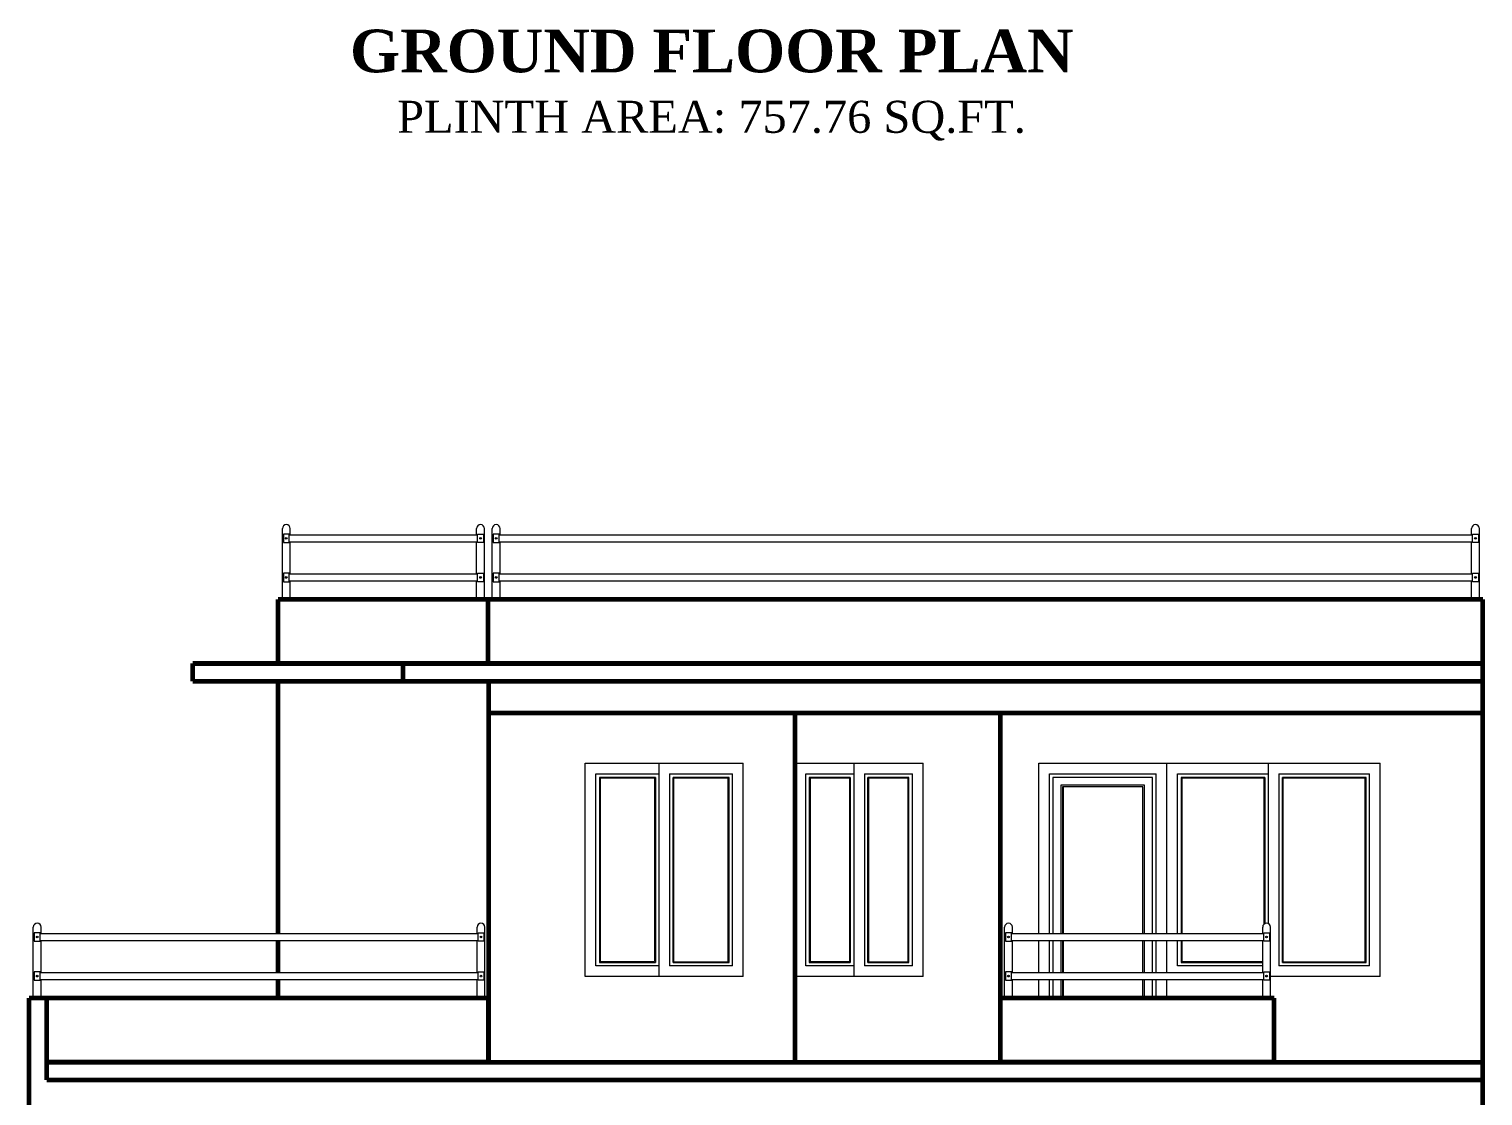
# Model space of a CAD drawing. Header units: inches. Extents: x 2681 to 17714, y 9074 to 11852.
# Drawn here: x 2975.1 to 3383.7, y 10355.1 to 10654.9 of the extents above; entities that cross this region are included whole.
import ezdxf

# ---------------------------------------------------------------- set-up
doc = ezdxf.new("R2010")
doc.units = ezdxf.units.IN
doc.header["$MEASUREMENT"] = 0
for name, color, linetype, lineweight in [('ns_DOOR', 31, 'Continuous', 15), ('ns_RAILING', 191, 'Continuous', 15), ('ns_TEXT', 7, 'Continuous', 13), ('ns_WALL', 21, 'Continuous', 60), ('ns_WINDOW', 151, 'Continuous', 15)]:
    doc.layers.add(name, color=color, linetype=linetype, lineweight=lineweight)
doc.styles.get("Standard").update_dxf_attribs({"font": 'arial.ttf'})

msp = doc.modelspace()

# ---------------------------------------------------------------- linework, layer by layer
at = {"layer": 'Defpoints'}
msp.add_line((3104.21, 10471.64), (3080.21, 10471.64), dxfattribs=at)
at = {"layer": 'ns_DOOR'}
for p, q in [((3258.89, 10400.79), (3258.89, 10448.64)), ((3258.89, 10448.64), (3294.89, 10448.64)), ((3261.89, 10400.79), (3261.89, 10445.64)), ((3261.89, 10445.64), (3291.89, 10445.64)), ((3291.89, 10400.79), (3291.89, 10445.64)), ((3294.89, 10400.79), (3294.89, 10448.64)), ((3290.89, 10444.64), (3262.89, 10444.64)), ((3262.89, 10444.64), (3262.89, 10400.79)), ((3288.65, 10442.4), (3265.12, 10442.4)), ((3265.12, 10442.4), (3265.12, 10400.79)), ((3288.18, 10441.93), (3265.59, 10441.93)), ((3265.59, 10441.93), (3265.59, 10400.79)), ((3265.71, 10441.81), (3265.71, 10400.79)), ((3288.18, 10400.79), (3288.18, 10441.93)), ((3288.65, 10400.79), (3288.65, 10442.4)), ((3290.89, 10400.79), (3290.89, 10444.64)), ((3265.12, 10440.82), (3265.12, 10418.58)), ((3258.89, 10389.81), (3258.89, 10398.79)), ((3261.89, 10389.81), (3261.89, 10398.79)), ((3262.89, 10398.79), (3262.89, 10389.81)), ((3265.12, 10398.79), (3265.12, 10389.81)), ((3265.59, 10398.79), (3265.59, 10389.81)), ((3265.71, 10398.79), (3265.71, 10389.81)), ((3288.18, 10389.81), (3288.18, 10398.79)), ((3288.65, 10389.81), (3288.65, 10398.79)), ((3290.89, 10389.81), (3290.89, 10398.79)), ((3291.89, 10389.81), (3291.89, 10398.79)), ((3294.89, 10389.81), (3294.89, 10398.79)), ((3258.89, 10382.64), (3258.89, 10387.81)), ((3261.89, 10382.64), (3261.89, 10387.81)), ((3262.89, 10387.81), (3262.89, 10382.64)), ((3265.12, 10387.81), (3265.12, 10382.64)), ((3265.59, 10387.81), (3265.59, 10382.64)), ((3265.71, 10387.81), (3265.71, 10382.64)), ((3288.18, 10382.64), (3288.18, 10387.81)), ((3288.65, 10382.64), (3288.65, 10387.81)), ((3290.89, 10382.64), (3290.89, 10387.81)), ((3291.89, 10382.64), (3291.89, 10387.81)), ((3294.89, 10382.64), (3294.89, 10387.81))]:
    msp.add_line(p, q, dxfattribs=at)
at = {"layer": 'ns_RAILING'}
for p, q in [((3046.28, 10494.64), (3046.28, 10514.54)), ((3048.48, 10512.79), (3048.48, 10514.54)), ((3100.89, 10512.79), (3100.89, 10514.54)), ((3103.09, 10494.64), (3103.09, 10514.54)), ((3105.28, 10494.64), (3105.28, 10514.54)), ((3107.48, 10512.79), (3107.48, 10514.54)), ((3380.54, 10512.79), (3380.54, 10514.54)), ((3382.74, 10494.64), (3382.74, 10514.54)), ((3048.21, 10512.79), (3101.16, 10512.79)), ((3048.21, 10510.79), (3101.16, 10510.79)), ((3048.48, 10501.81), (3048.48, 10510.79)), ((3100.89, 10501.81), (3100.89, 10510.79)), ((3107.21, 10512.79), (3380.81, 10512.79)), ((3107.21, 10510.79), (3380.81, 10510.79)), ((3107.48, 10501.81), (3107.48, 10510.79)), ((3380.54, 10501.81), (3380.54, 10510.79)), ((3048.21, 10501.81), (3101.16, 10501.81)), ((3048.21, 10499.81), (3101.16, 10499.81)), ((3048.48, 10494.64), (3048.48, 10499.81)), ((3100.89, 10494.64), (3100.89, 10499.81)), ((3107.21, 10501.81), (3380.81, 10501.81)), ((3107.21, 10499.81), (3380.81, 10499.81)), ((3107.48, 10494.64), (3107.48, 10499.81)), ((3380.54, 10494.64), (3380.54, 10499.81)), ((2976.28, 10382.64), (2976.28, 10402.54)), ((2978.21, 10400.79), (3101.28, 10400.79)), ((2978.48, 10400.79), (2978.48, 10402.54)), ((3101.01, 10400.79), (3101.01, 10402.54)), ((3103.21, 10382.64), (3103.21, 10402.54)), ((3249.28, 10382.64), (3249.28, 10402.54)), ((3251.21, 10400.79), (3322.11, 10400.79)), ((3251.48, 10400.79), (3251.48, 10402.54)), ((3321.83, 10400.79), (3321.83, 10402.54)), ((3324.03, 10382.64), (3324.03, 10402.54)), ((2978.21, 10398.79), (3101.28, 10398.79)), ((2978.48, 10389.81), (2978.48, 10398.79)), ((3101.01, 10389.81), (3101.01, 10398.79)), ((3251.21, 10398.79), (3322.11, 10398.79)), ((3251.48, 10389.81), (3251.48, 10398.79)), ((3321.83, 10389.81), (3321.83, 10398.79)), ((2978.21, 10389.81), (3101.28, 10389.81)), ((3251.21, 10389.81), (3322.11, 10389.81)), ((2978.21, 10387.81), (3101.28, 10387.81)), ((2978.48, 10382.64), (2978.48, 10387.81)), ((3101.01, 10382.64), (3101.01, 10387.81)), ((3251.21, 10387.81), (3322.11, 10387.81)), ((3251.48, 10382.64), (3251.48, 10387.81)), ((3321.83, 10382.64), (3321.83, 10387.81))]:
    msp.add_line(p, q, dxfattribs=at)
for points in [[(3047.38, 10512.99), (3046.56, 10512.99), (3046.56, 10510.59), (3047.38, 10510.59)], [(3047.38, 10510.59), (3048.21, 10510.59), (3048.21, 10512.99), (3047.38, 10512.99)], [(3101.99, 10510.59), (3101.16, 10510.59), (3101.16, 10512.99), (3101.99, 10512.99)], [(3101.99, 10512.99), (3102.81, 10512.99), (3102.81, 10510.59), (3101.99, 10510.59)], [(3106.38, 10512.99), (3105.56, 10512.99), (3105.56, 10510.59), (3106.38, 10510.59)], [(3106.38, 10510.59), (3107.21, 10510.59), (3107.21, 10512.99), (3106.38, 10512.99)], [(3381.64, 10510.59), (3380.81, 10510.59), (3380.81, 10512.99), (3381.64, 10512.99)], [(3381.64, 10512.99), (3382.46, 10512.99), (3382.46, 10510.59), (3381.64, 10510.59)], [(3047.38, 10502.01), (3046.56, 10502.01), (3046.56, 10499.61), (3047.38, 10499.61)], [(3047.38, 10499.61), (3048.21, 10499.61), (3048.21, 10502.01), (3047.38, 10502.01)], [(3101.99, 10499.61), (3101.16, 10499.61), (3101.16, 10502.01), (3101.99, 10502.01)], [(3101.99, 10502.01), (3102.81, 10502.01), (3102.81, 10499.61), (3101.99, 10499.61)], [(3106.38, 10502.01), (3105.56, 10502.01), (3105.56, 10499.61), (3106.38, 10499.61)], [(3106.38, 10499.61), (3107.21, 10499.61), (3107.21, 10502.01), (3106.38, 10502.01)], [(3381.64, 10499.61), (3380.81, 10499.61), (3380.81, 10502.01), (3381.64, 10502.01)], [(3381.64, 10502.01), (3382.46, 10502.01), (3382.46, 10499.61), (3381.64, 10499.61)], [(2977.38, 10400.99), (2976.56, 10400.99), (2976.56, 10398.59), (2977.38, 10398.59)], [(2977.38, 10398.59), (2978.21, 10398.59), (2978.21, 10400.99), (2977.38, 10400.99)], [(3102.11, 10398.59), (3101.28, 10398.59), (3101.28, 10400.99), (3102.11, 10400.99)], [(3102.11, 10400.99), (3102.93, 10400.99), (3102.93, 10398.59), (3102.11, 10398.59)], [(3250.38, 10400.99), (3249.56, 10400.99), (3249.56, 10398.59), (3250.38, 10398.59)], [(3250.38, 10398.59), (3251.21, 10398.59), (3251.21, 10400.99), (3250.38, 10400.99)], [(3322.93, 10398.59), (3322.11, 10398.59), (3322.11, 10400.99), (3322.93, 10400.99)], [(3322.93, 10400.99), (3323.75, 10400.99), (3323.75, 10398.59), (3322.93, 10398.59)], [(2977.38, 10390.01), (2976.56, 10390.01), (2976.56, 10387.61), (2977.38, 10387.61)], [(2977.38, 10387.61), (2978.21, 10387.61), (2978.21, 10390.01), (2977.38, 10390.01)], [(3102.11, 10387.61), (3101.28, 10387.61), (3101.28, 10390.01), (3102.11, 10390.01)], [(3102.11, 10390.01), (3102.93, 10390.01), (3102.93, 10387.61), (3102.11, 10387.61)], [(3250.38, 10390.01), (3249.56, 10390.01), (3249.56, 10387.61), (3250.38, 10387.61)], [(3250.38, 10387.61), (3251.21, 10387.61), (3251.21, 10390.01), (3250.38, 10390.01)], [(3322.93, 10387.61), (3322.11, 10387.61), (3322.11, 10390.01), (3322.93, 10390.01)], [(3322.93, 10390.01), (3323.75, 10390.01), (3323.75, 10387.61), (3322.93, 10387.61)]]:
    msp.add_lwpolyline(points, dxfattribs=at)
for centre in [(3047.38, 10511.79), (3101.99, 10511.79), (3106.38, 10511.79), (3381.64, 10511.79), (3047.38, 10500.81), (3101.99, 10500.81), (3106.38, 10500.81), (3381.64, 10500.81), (2977.38, 10399.79), (3102.11, 10399.79), (3250.38, 10399.79), (3322.93, 10399.79), (2977.38, 10388.81), (3102.11, 10388.81), (3250.38, 10388.81), (3322.93, 10388.81)]:
    msp.add_circle(centre, 0.25, dxfattribs=at)
for centre, start in [((3047.38, 10514.54), 360), ((3101.99, 10514.54), 0), ((3106.38, 10514.54), 360), ((3381.64, 10514.54), 0), ((2977.38, 10402.54), 360), ((3102.11, 10402.54), 0), ((3250.38, 10402.54), 360), ((3322.93, 10402.54), 0)]:
    msp.add_arc(centre, 1.1, start, 180, dxfattribs=at)
at = {"layer": 'ns_WALL'}
for p, q in [((3045.09, 10476.64), (3045.09, 10494.64)), ((3045.09, 10476.64), (3045.09, 10494.64)), ((3104.09, 10494.64), (3045.09, 10494.64)), ((3104.09, 10476.64), (3104.09, 10494.64)), ((3104.09, 10476.64), (3104.09, 10494.64)), ((3383.74, 10494.64), (3104.09, 10494.64)), ((3104.09, 10476.64), (3104.09, 10494.64)), ((3383.74, 10028.64), (3383.74, 10494.64)), ((3383.74, 10476.64), (3383.74, 10494.64)), ((3021.09, 10476.64), (3383.74, 10476.64)), ((3104.21, 10476.64), (3021.09, 10476.64)), ((3021.09, 10471.64), (3021.09, 10476.64)), ((3080.21, 10471.64), (3080.21, 10476.64)), ((3383.74, 10476.64), (3104.21, 10476.64)), ((3021.09, 10471.64), (3383.74, 10471.64)), ((3045.09, 10400.79), (3045.09, 10471.64)), ((3104.32, 10364.64), (3104.32, 10471.64)), ((3383.74, 10462.64), (3104.21, 10462.64)), ((3190.38, 10364.64), (3190.38, 10462.64)), ((3248.09, 10364.64), (3248.09, 10462.64)), ((3045.09, 10389.81), (3045.09, 10398.79)), ((3045.09, 10382.64), (3045.09, 10387.81)), ((2975.09, 10028.64), (2975.09, 10382.64)), ((2975.09, 10364.64), (2975.09, 10382.64)), ((3104.21, 10382.64), (2975.09, 10382.64)), ((2980.09, 10359.64), (2980.09, 10382.64)), ((3104.21, 10364.64), (3104.21, 10382.64)), ((3248.09, 10364.64), (3248.09, 10382.64)), ((3325.03, 10382.64), (3248.09, 10382.64)), ((3325.03, 10364.64), (3325.03, 10382.64)), ((2980.09, 10364.64), (3383.74, 10364.64)), ((3104.21, 10364.64), (2980.09, 10364.64)), ((3325.03, 10364.64), (3248.09, 10364.64)), ((2980.09, 10359.64), (3383.74, 10359.64))]:
    msp.add_line(p, q, dxfattribs=at)
at = {"layer": 'ns_WINDOW'}
for p, q in [((3131.41, 10388.64), (3131.41, 10448.64)), ((3131.41, 10448.64), (3175.84, 10448.64)), ((3134.41, 10391.64), (3134.41, 10445.64)), ((3134.41, 10445.64), (3152.13, 10445.64)), ((3152.13, 10448.64), (3152.13, 10388.64)), ((3155.13, 10445.64), (3172.84, 10445.64)), ((3155.13, 10445.64), (3155.13, 10391.64)), ((3172.84, 10391.64), (3172.84, 10445.64)), ((3175.84, 10388.64), (3175.84, 10448.64)), ((3190.38, 10388.64), (3190.38, 10448.64)), ((3190.38, 10448.64), (3226.38, 10448.64)), ((3193.38, 10391.64), (3193.38, 10445.64)), ((3193.38, 10445.64), (3206.88, 10445.64)), ((3206.88, 10448.64), (3206.88, 10388.64)), ((3209.88, 10445.64), (3223.38, 10445.64)), ((3209.88, 10445.64), (3209.88, 10391.64)), ((3223.38, 10391.64), (3223.38, 10445.64)), ((3226.38, 10388.64), (3226.38, 10448.64)), ((3294.89, 10400.79), (3294.89, 10448.64)), ((3294.89, 10448.64), (3354.89, 10448.64)), ((3297.89, 10400.79), (3297.89, 10445.64)), ((3297.89, 10445.64), (3323.39, 10445.64)), ((3323.39, 10448.64), (3323.39, 10403.54)), ((3326.39, 10445.64), (3351.89, 10445.64)), ((3326.39, 10445.64), (3326.39, 10391.64)), ((3351.89, 10391.64), (3351.89, 10445.64)), ((3354.89, 10388.64), (3354.89, 10448.64)), ((3151.13, 10444.64), (3135.41, 10444.64)), ((3135.41, 10444.64), (3135.41, 10392.64)), ((3150.89, 10444.4), (3135.65, 10444.4)), ((3135.65, 10444.4), (3135.65, 10392.87)), ((3150.89, 10444.4), (3150.89, 10392.87)), ((3151.13, 10444.64), (3151.13, 10392.64)), ((3171.84, 10444.64), (3156.13, 10444.64)), ((3156.13, 10392.64), (3156.13, 10444.64)), ((3171.61, 10444.4), (3156.36, 10444.4)), ((3156.36, 10392.81), (3156.36, 10444.4)), ((3171.61, 10392.81), (3171.61, 10444.4)), ((3171.84, 10392.64), (3171.84, 10444.64)), ((3205.88, 10444.64), (3194.38, 10444.64)), ((3194.38, 10444.64), (3194.38, 10392.64)), ((3205.65, 10444.4), (3194.62, 10444.4)), ((3194.62, 10444.4), (3194.62, 10392.87)), ((3205.65, 10444.4), (3205.65, 10392.87)), ((3205.88, 10444.64), (3205.88, 10392.64)), ((3222.38, 10444.64), (3210.88, 10444.64)), ((3210.88, 10392.64), (3210.88, 10444.64)), ((3222.15, 10444.4), (3211.12, 10444.4)), ((3211.12, 10392.81), (3211.12, 10444.4)), ((3222.15, 10392.81), (3222.15, 10444.4)), ((3222.38, 10392.64), (3222.38, 10444.64)), ((3322.39, 10444.64), (3298.89, 10444.64)), ((3298.89, 10444.64), (3298.89, 10400.79)), ((3322.15, 10444.4), (3299.12, 10444.4)), ((3299.12, 10444.4), (3299.12, 10400.79)), ((3322.15, 10444.4), (3322.15, 10403.31)), ((3322.39, 10444.64), (3322.39, 10403.49)), ((3350.89, 10444.64), (3327.39, 10444.64)), ((3327.39, 10392.64), (3327.39, 10444.64)), ((3350.65, 10444.4), (3327.62, 10444.4)), ((3327.62, 10392.81), (3327.62, 10444.4)), ((3350.65, 10392.81), (3350.65, 10444.4)), ((3350.89, 10392.64), (3350.89, 10444.64)), ((3294.89, 10389.81), (3294.89, 10398.79)), ((3297.89, 10391.64), (3297.89, 10398.79)), ((3298.89, 10398.79), (3298.89, 10392.64)), ((3299.12, 10398.79), (3299.12, 10392.87)), ((3135.41, 10392.64), (3151.13, 10392.64)), ((3135.65, 10392.87), (3150.89, 10392.87)), ((3156.13, 10392.64), (3171.84, 10392.64)), ((3156.36, 10392.81), (3171.61, 10392.81)), ((3194.38, 10392.64), (3205.88, 10392.64)), ((3194.62, 10392.87), (3205.65, 10392.87)), ((3210.88, 10392.64), (3222.38, 10392.64)), ((3211.12, 10392.81), (3222.15, 10392.81)), ((3298.89, 10392.64), (3321.83, 10392.64)), ((3299.12, 10392.87), (3321.83, 10392.87)), ((3327.39, 10392.64), (3350.89, 10392.64)), ((3327.62, 10392.81), (3350.65, 10392.81)), ((3175.84, 10388.64), (3131.41, 10388.64)), ((3152.13, 10391.64), (3134.41, 10391.64)), ((3172.84, 10391.64), (3155.13, 10391.64)), ((3226.38, 10388.64), (3190.38, 10388.64)), ((3206.88, 10391.64), (3193.38, 10391.64)), ((3223.38, 10391.64), (3209.88, 10391.64)), ((3321.83, 10391.64), (3297.89, 10391.64)), ((3354.89, 10388.64), (3323.75, 10388.64)), ((3351.89, 10391.64), (3326.39, 10391.64))]:
    msp.add_line(p, q, dxfattribs=at)

# ---------------------------------------------------------------- texts
at = {"layer": 'ns_TEXT', "insert": (2976.33, 10654.73), "char_height": 14.4, "attachment_point": 1}
msp.add_mtext_dynamic_manual_height_columns('\\pi88.94386;{\\fTimes New Roman|b1|i0|c0|p18;\\H0.83333x;GROUND FLOOR PLAN\\fTimes New Roman|b0|i0|c0|p18;\\H1.2x;\\P\\pi102.21145;\\H0.625x;PLINTH AREA: 757.76 SQ.FT.}', width=376.0257, gutter_width=72, heights=[72.58], dxfattribs=at)

doc.saveas('drawing.dxf')
